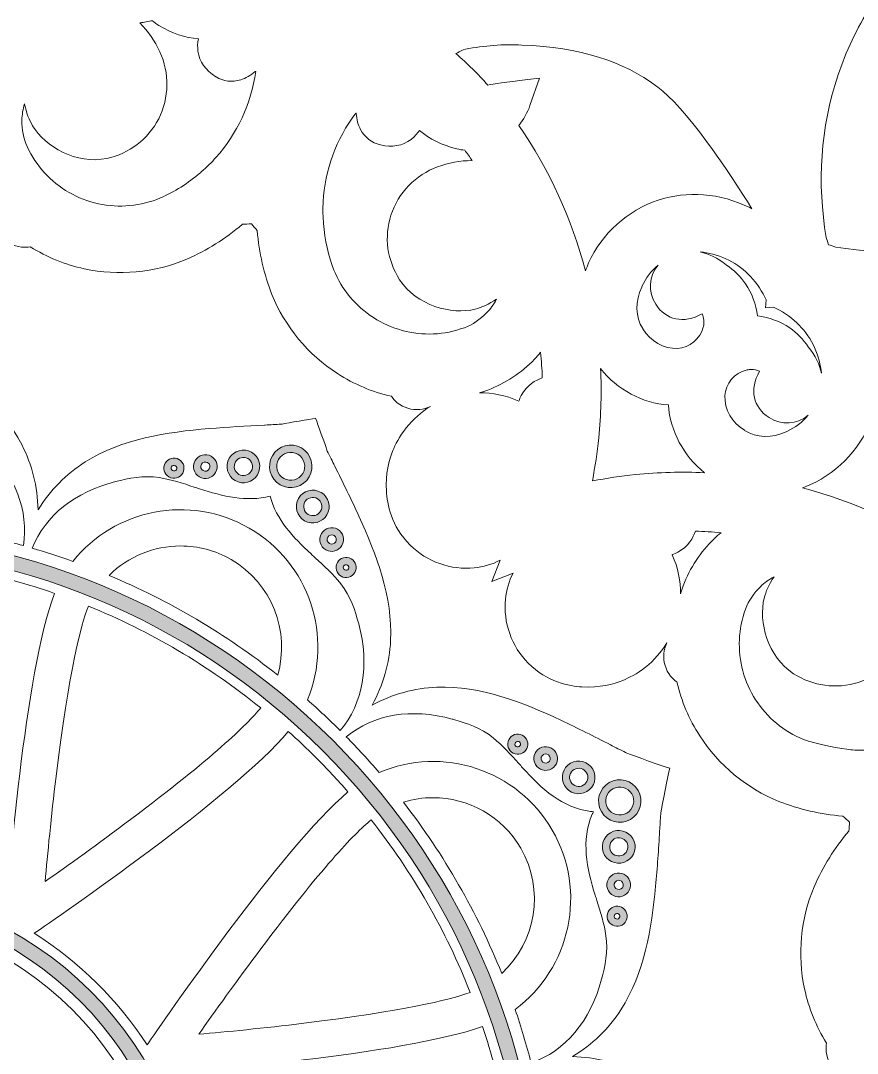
# Model space of a CAD drawing. Header units: millimetres. Extents: x -880 to 1612, y -870 to 417.
# Drawn here: x 76.4 to 191.6, y 130.6 to 272.9 of the extents above; entities that cross this region are included whole.
import ezdxf

# ---------------------------------------------------------------- set-up
doc = ezdxf.new("R2010")
doc.units = ezdxf.units.MM
doc.header["$MEASUREMENT"] = 0
doc.layers.add('engraving', color=7, linetype='Continuous')
doc.layers.add('Layer 5', color=7, linetype='Continuous')

# ---------------------------------------------------------------- blocks, each defined once
blk = doc.blocks.new('block 35')
at = {"layer": 'engraving'}
h = blk.add_hatch(color=2, dxfattribs=at)
h.dxf.hatch_style = 2
edge = h.paths.add_edge_path()
edge.add_spline(control_points=[(156.83, 157.92), (156.21, 159), (156.58, 160.38), (157.65, 161), (158.73, 161.62), (160.11, 161.25), (160.73, 160.18), (161.36, 159.1), (160.98, 157.72), (159.91, 157.1), (158.83, 156.47), (157.45, 156.84), (156.83, 157.92)], knot_values=[0, 0, 0, 0, 1, 1, 1, 2, 2, 2, 3, 3, 3, 4, 4, 4, 4], degree=3, periodic=1)
edge = h.paths.add_edge_path()
edge.add_spline(control_points=[(159.87, 159.68), (159.52, 160.27), (158.75, 160.48), (158.15, 160.13), (157.56, 159.79), (157.35, 159.02), (157.7, 158.42), (158.04, 157.82), (158.81, 157.62), (159.41, 157.96), (160.01, 158.31), (160.21, 159.08), (159.87, 159.68)], knot_values=[0, 0, 0, 0, 1, 1, 1, 2, 2, 2, 3, 3, 3, 4, 4, 4, 4], degree=3, periodic=1)
h = blk.add_hatch(color=2, dxfattribs=at)
h.dxf.hatch_style = 2
edge = h.paths.add_edge_path()
edge.add_spline(control_points=[(157.35, 152.99), (156.9, 153.77), (157.17, 154.77), (157.95, 155.22), (158.73, 155.67), (159.73, 155.41), (160.18, 154.63), (160.63, 153.85), (160.36, 152.84), (159.58, 152.39), (158.8, 151.94), (157.8, 152.21), (157.35, 152.99)], knot_values=[0, 0, 0, 0, 1, 1, 1, 2, 2, 2, 3, 3, 3, 4, 4, 4, 4], degree=3, periodic=1)
edge = h.paths.add_edge_path()
edge.add_spline(control_points=[(159.31, 154.13), (159.14, 154.43), (158.75, 154.53), (158.45, 154.36), (158.15, 154.18), (158.04, 153.79), (158.22, 153.49), (158.39, 153.19), (158.78, 153.09), (159.08, 153.26), (159.39, 153.43), (159.49, 153.82), (159.31, 154.13)], knot_values=[0, 0, 0, 0, 1, 1, 1, 2, 2, 2, 3, 3, 3, 4, 4, 4, 4], degree=3, periodic=1)
h = blk.add_hatch(color=2, dxfattribs=at)
h.dxf.hatch_style = 2
edge = h.paths.add_edge_path()
edge.add_spline(control_points=[(157.35, 148.79), (156.97, 149.45), (157.19, 150.3), (157.86, 150.69), (158.52, 151.07), (159.37, 150.84), (159.75, 150.18), (160.13, 149.52), (159.91, 148.67), (159.24, 148.28), (158.58, 147.9), (157.73, 148.13), (157.35, 148.79)], knot_values=[0, 0, 0, 0, 1, 1, 1, 2, 2, 2, 3, 3, 3, 4, 4, 4, 4], degree=3, periodic=1)
edge = h.paths.add_edge_path()
edge.add_spline(control_points=[(158.89, 149.68), (158.78, 149.86), (158.54, 149.93), (158.36, 149.82), (158.17, 149.71), (158.11, 149.48), (158.21, 149.29), (158.32, 149.11), (158.56, 149.04), (158.74, 149.15), (158.93, 149.26), (158.99, 149.49), (158.89, 149.68)], knot_values=[0, 0, 0, 0, 1, 1, 1, 2, 2, 2, 3, 3, 3, 4, 4, 4, 4], degree=3, periodic=1)
at = {"layer": 'engraving', "lineweight": 0}
for points in [[(156.83, 157.92), (156.21, 159), (156.58, 160.38), (157.65, 161), (158.73, 161.62), (160.11, 161.25), (160.73, 160.18), (161.36, 159.1), (160.98, 157.72), (159.91, 157.1), (158.83, 156.47), (157.45, 156.84), (156.83, 157.92)], [(159.87, 159.68), (159.52, 160.27), (158.75, 160.48), (158.15, 160.13), (157.56, 159.79), (157.35, 159.02), (157.7, 158.42), (158.04, 157.82), (158.81, 157.62), (159.41, 157.96), (160.01, 158.31), (160.21, 159.08), (159.87, 159.68)], [(157.35, 152.99), (156.9, 153.77), (157.17, 154.77), (157.95, 155.22), (158.73, 155.67), (159.73, 155.41), (160.18, 154.63), (160.63, 153.85), (160.36, 152.84), (159.58, 152.39), (158.8, 151.94), (157.8, 152.21), (157.35, 152.99)], [(159.31, 154.13), (159.14, 154.43), (158.75, 154.53), (158.45, 154.36), (158.15, 154.18), (158.04, 153.79), (158.22, 153.49), (158.39, 153.19), (158.78, 153.09), (159.08, 153.26), (159.39, 153.43), (159.49, 153.82), (159.31, 154.13)], [(157.35, 148.79), (156.97, 149.45), (157.19, 150.3), (157.86, 150.69), (158.52, 151.07), (159.37, 150.84), (159.75, 150.18), (160.13, 149.52), (159.91, 148.67), (159.24, 148.28), (158.58, 147.9), (157.73, 148.13), (157.35, 148.79)], [(158.89, 149.68), (158.78, 149.86), (158.54, 149.93), (158.36, 149.82), (158.17, 149.71), (158.11, 149.48), (158.21, 149.29), (158.32, 149.11), (158.56, 149.04), (158.74, 149.15), (158.93, 149.26), (158.99, 149.49), (158.89, 149.68)]]:
    blk.add_open_spline(points, degree=3, knots=[0, 0, 0, 0, 1, 1, 1, 2, 2, 2, 3, 3, 3, 4, 4, 4, 4], dxfattribs=at)
blk = doc.blocks.new('block 36')
at = {"layer": 'engraving'}
h = blk.add_hatch(color=2, dxfattribs=at)
h.dxf.hatch_style = 2
edge = h.paths.add_edge_path()
edge.add_spline(control_points=[(143.66, 172.5), (143.28, 173.16), (143.51, 174.01), (144.17, 174.4), (144.83, 174.78), (145.68, 174.55), (146.06, 173.89), (146.45, 173.23), (146.22, 172.38), (145.56, 171.99), (144.89, 171.61), (144.04, 171.84), (143.66, 172.5)], knot_values=[0, 0, 0, 0, 1, 1, 1, 2, 2, 2, 3, 3, 3, 4, 4, 4, 4], degree=3, periodic=1)
edge = h.paths.add_edge_path()
edge.add_spline(control_points=[(145.2, 173.39), (145.09, 173.57), (144.85, 173.64), (144.67, 173.53), (144.48, 173.42), (144.42, 173.19), (144.53, 173), (144.63, 172.82), (144.87, 172.75), (145.06, 172.86), (145.24, 172.97), (145.3, 173.2), (145.2, 173.39)], knot_values=[0, 0, 0, 0, 1, 1, 1, 2, 2, 2, 3, 3, 3, 4, 4, 4, 4], degree=3, periodic=1)
h = blk.add_hatch(color=2, dxfattribs=at)
h.dxf.hatch_style = 2
edge = h.paths.add_edge_path()
edge.add_spline(control_points=[(147.3, 170.4), (146.85, 171.18), (147.12, 172.18), (147.9, 172.63), (148.68, 173.08), (149.68, 172.82), (150.13, 172.04), (150.58, 171.26), (150.31, 170.26), (149.53, 169.8), (148.75, 169.35), (147.75, 169.62), (147.3, 170.4)], knot_values=[0, 0, 0, 0, 1, 1, 1, 2, 2, 2, 3, 3, 3, 4, 4, 4, 4], degree=3, periodic=1)
edge = h.paths.add_edge_path()
edge.add_spline(control_points=[(149.26, 171.54), (149.09, 171.84), (148.7, 171.94), (148.4, 171.77), (148.09, 171.59), (147.99, 171.21), (148.16, 170.9), (148.34, 170.6), (148.73, 170.5), (149.03, 170.67), (149.33, 170.85), (149.44, 171.23), (149.26, 171.54)], knot_values=[0, 0, 0, 0, 1, 1, 1, 2, 2, 2, 3, 3, 3, 4, 4, 4, 4], degree=3, periodic=1)
h = blk.add_hatch(color=2, dxfattribs=at)
h.dxf.hatch_style = 2
edge = h.paths.add_edge_path()
edge.add_spline(control_points=[(151.31, 167.49), (150.69, 168.56), (151.06, 169.94), (152.13, 170.57), (153.21, 171.19), (154.59, 170.82), (155.21, 169.74), (155.83, 168.66), (155.46, 167.28), (154.39, 166.66), (153.31, 166.04), (151.93, 166.41), (151.31, 167.49)], knot_values=[0, 0, 0, 0, 1, 1, 1, 2, 2, 2, 3, 3, 3, 4, 4, 4, 4], degree=3, periodic=1)
edge = h.paths.add_edge_path()
edge.add_spline(control_points=[(154.35, 169.24), (154, 169.84), (153.23, 170.05), (152.63, 169.7), (152.03, 169.35), (151.83, 168.58), (152.17, 167.99), (152.52, 167.39), (153.29, 167.18), (153.89, 167.53), (154.49, 167.87), (154.69, 168.64), (154.35, 169.24)], knot_values=[0, 0, 0, 0, 1, 1, 1, 2, 2, 2, 3, 3, 3, 4, 4, 4, 4], degree=3, periodic=1)
at = {"layer": 'engraving', "lineweight": 0}
for points in [[(143.66, 172.5), (143.28, 173.16), (143.51, 174.01), (144.17, 174.4), (144.83, 174.78), (145.68, 174.55), (146.06, 173.89), (146.45, 173.23), (146.22, 172.38), (145.56, 171.99), (144.89, 171.61), (144.04, 171.84), (143.66, 172.5)], [(145.2, 173.39), (145.09, 173.57), (144.85, 173.64), (144.67, 173.53), (144.48, 173.42), (144.42, 173.19), (144.53, 173), (144.63, 172.82), (144.87, 172.75), (145.06, 172.86), (145.24, 172.97), (145.3, 173.2), (145.2, 173.39)], [(147.3, 170.4), (146.85, 171.18), (147.12, 172.18), (147.9, 172.63), (148.68, 173.08), (149.68, 172.82), (150.13, 172.04), (150.58, 171.26), (150.31, 170.26), (149.53, 169.8), (148.75, 169.35), (147.75, 169.62), (147.3, 170.4)], [(149.26, 171.54), (149.09, 171.84), (148.7, 171.94), (148.4, 171.77), (148.09, 171.59), (147.99, 171.21), (148.16, 170.9), (148.34, 170.6), (148.73, 170.5), (149.03, 170.67), (149.33, 170.85), (149.44, 171.23), (149.26, 171.54)], [(151.31, 167.49), (150.69, 168.56), (151.06, 169.94), (152.13, 170.57), (153.21, 171.19), (154.59, 170.82), (155.21, 169.74), (155.83, 168.66), (155.46, 167.28), (154.39, 166.66), (153.31, 166.04), (151.93, 166.41), (151.31, 167.49)], [(154.35, 169.24), (154, 169.84), (153.23, 170.05), (152.63, 169.7), (152.03, 169.35), (151.83, 168.58), (152.17, 167.99), (152.52, 167.39), (153.29, 167.18), (153.89, 167.53), (154.49, 167.87), (154.69, 168.64), (154.35, 169.24)]]:
    blk.add_open_spline(points, degree=3, knots=[0, 0, 0, 0, 1, 1, 1, 2, 2, 2, 3, 3, 3, 4, 4, 4, 4], dxfattribs=at)
blk = doc.blocks.new('block 34')
at = {"layer": 'engraving'}
h = blk.add_hatch(color=2, dxfattribs=at)
h.dxf.hatch_style = 2
edge = h.paths.add_edge_path()
edge.add_spline(control_points=[(156.39, 163.9), (155.58, 165.3), (156.06, 167.09), (157.46, 167.9), (158.85, 168.7), (160.65, 168.22), (161.45, 166.83), (162.26, 165.43), (161.78, 163.64), (160.38, 162.83), (158.99, 162.02), (157.19, 162.5), (156.39, 163.9)], knot_values=[0, 0, 0, 0, 1, 1, 1, 2, 2, 2, 3, 3, 3, 4, 4, 4, 4], degree=3, periodic=1)
edge = h.paths.add_edge_path()
edge.add_spline(control_points=[(160.59, 166.33), (160.06, 167.24), (158.88, 167.56), (157.96, 167.03), (157.04, 166.5), (156.72, 165.32), (157.25, 164.4), (157.78, 163.48), (158.96, 163.16), (159.88, 163.7), (160.8, 164.23), (161.12, 165.41), (160.59, 166.33)], knot_values=[0, 0, 0, 0, 1, 1, 1, 2, 2, 2, 3, 3, 3, 4, 4, 4, 4], degree=3, periodic=1)
at = {"layer": 'engraving', "lineweight": 0}
for points in [[(156.39, 163.9), (155.58, 165.3), (156.06, 167.09), (157.46, 167.9), (158.85, 168.7), (160.65, 168.22), (161.45, 166.83), (162.26, 165.43), (161.78, 163.64), (160.38, 162.83), (158.99, 162.02), (157.19, 162.5), (156.39, 163.9)], [(160.59, 166.33), (160.06, 167.24), (158.88, 167.56), (157.96, 167.03), (157.04, 166.5), (156.72, 165.32), (157.25, 164.4), (157.78, 163.48), (158.96, 163.16), (159.88, 163.7), (160.8, 164.23), (161.12, 165.41), (160.59, 166.33)]]:
    blk.add_open_spline(points, degree=3, knots=[0, 0, 0, 0, 1, 1, 1, 2, 2, 2, 3, 3, 3, 4, 4, 4, 4], dxfattribs=at)
at = {"layer": 'engraving'}
for name in ['block 36', 'block 35']:
    blk.add_blockref(name, (0, 0), dxfattribs=at)
blk = doc.blocks.new('block 38')
at = {"layer": 'engraving'}
h = blk.add_hatch(color=2, dxfattribs=at)
h.dxf.hatch_style = 2
edge = h.paths.add_edge_path()
edge.add_spline(control_points=[(115.5, 203.98), (114.42, 204.6), (114.05, 205.98), (114.68, 207.06), (115.3, 208.13), (116.68, 208.5), (117.76, 207.88), (118.83, 207.26), (119.2, 205.88), (118.58, 204.8), (117.96, 203.72), (116.58, 203.35), (115.5, 203.98)], knot_values=[0, 0, 0, 0, 1, 1, 1, 2, 2, 2, 3, 3, 3, 4, 4, 4, 4], degree=3, periodic=1)
edge = h.paths.add_edge_path()
edge.add_spline(control_points=[(117.26, 207.01), (116.66, 207.36), (115.89, 207.15), (115.54, 206.56), (115.2, 205.96), (115.4, 205.19), (116, 204.84), (116.6, 204.5), (117.37, 204.7), (117.71, 205.3), (118.06, 205.9), (117.85, 206.67), (117.26, 207.01)], knot_values=[0, 0, 0, 0, 1, 1, 1, 2, 2, 2, 3, 3, 3, 4, 4, 4, 4], degree=3, periodic=1)
h = blk.add_hatch(color=2, dxfattribs=at)
h.dxf.hatch_style = 2
edge = h.paths.add_edge_path()
edge.add_spline(control_points=[(118.42, 199.97), (117.64, 200.42), (117.37, 201.42), (117.82, 202.2), (118.27, 202.98), (119.27, 203.25), (120.05, 202.8), (120.83, 202.35), (121.1, 201.35), (120.65, 200.57), (120.2, 199.79), (119.2, 199.52), (118.42, 199.97)], knot_values=[0, 0, 0, 0, 1, 1, 1, 2, 2, 2, 3, 3, 3, 4, 4, 4, 4], degree=3, periodic=1)
edge = h.paths.add_edge_path()
edge.add_spline(control_points=[(119.55, 201.93), (119.25, 202.11), (118.86, 202), (118.69, 201.7), (118.51, 201.4), (118.62, 201.01), (118.92, 200.83), (119.22, 200.66), (119.61, 200.76), (119.78, 201.07), (119.96, 201.37), (119.85, 201.76), (119.55, 201.93)], knot_values=[0, 0, 0, 0, 1, 1, 1, 2, 2, 2, 3, 3, 3, 4, 4, 4, 4], degree=3, periodic=1)
h = blk.add_hatch(color=2, dxfattribs=at)
h.dxf.hatch_style = 2
edge = h.paths.add_edge_path()
edge.add_spline(control_points=[(120.52, 196.33), (119.85, 196.71), (119.63, 197.56), (120.01, 198.22), (120.39, 198.89), (121.24, 199.11), (121.9, 198.73), (122.57, 198.35), (122.79, 197.5), (122.41, 196.84), (122.03, 196.17), (121.18, 195.95), (120.52, 196.33)], knot_values=[0, 0, 0, 0, 1, 1, 1, 2, 2, 2, 3, 3, 3, 4, 4, 4, 4], degree=3, periodic=1)
edge = h.paths.add_edge_path()
edge.add_spline(control_points=[(121.4, 197.87), (121.22, 197.97), (120.98, 197.91), (120.87, 197.72), (120.77, 197.54), (120.83, 197.3), (121.02, 197.19), (121.2, 197.09), (121.44, 197.15), (121.55, 197.34), (121.65, 197.52), (121.59, 197.76), (121.4, 197.87)], knot_values=[0, 0, 0, 0, 1, 1, 1, 2, 2, 2, 3, 3, 3, 4, 4, 4, 4], degree=3, periodic=1)
at = {"layer": 'engraving', "lineweight": 0}
for points in [[(115.5, 203.98), (114.42, 204.6), (114.05, 205.98), (114.68, 207.06), (115.3, 208.13), (116.68, 208.5), (117.76, 207.88), (118.83, 207.26), (119.2, 205.88), (118.58, 204.8), (117.96, 203.72), (116.58, 203.35), (115.5, 203.98)], [(117.26, 207.01), (116.66, 207.36), (115.89, 207.15), (115.54, 206.56), (115.2, 205.96), (115.4, 205.19), (116, 204.84), (116.6, 204.5), (117.37, 204.7), (117.71, 205.3), (118.06, 205.9), (117.85, 206.67), (117.26, 207.01)], [(118.42, 199.97), (117.64, 200.42), (117.37, 201.42), (117.82, 202.2), (118.27, 202.98), (119.27, 203.25), (120.05, 202.8), (120.83, 202.35), (121.1, 201.35), (120.65, 200.57), (120.2, 199.79), (119.2, 199.52), (118.42, 199.97)], [(119.55, 201.93), (119.25, 202.11), (118.86, 202), (118.69, 201.7), (118.51, 201.4), (118.62, 201.01), (118.92, 200.83), (119.22, 200.66), (119.61, 200.76), (119.78, 201.07), (119.96, 201.37), (119.85, 201.76), (119.55, 201.93)], [(120.52, 196.33), (119.85, 196.71), (119.63, 197.56), (120.01, 198.22), (120.39, 198.89), (121.24, 199.11), (121.9, 198.73), (122.57, 198.35), (122.79, 197.5), (122.41, 196.84), (122.03, 196.17), (121.18, 195.95), (120.52, 196.33)], [(121.4, 197.87), (121.22, 197.97), (120.98, 197.91), (120.87, 197.72), (120.77, 197.54), (120.83, 197.3), (121.02, 197.19), (121.2, 197.09), (121.44, 197.15), (121.55, 197.34), (121.65, 197.52), (121.59, 197.76), (121.4, 197.87)]]:
    blk.add_open_spline(points, degree=3, knots=[0, 0, 0, 0, 1, 1, 1, 2, 2, 2, 3, 3, 3, 4, 4, 4, 4], dxfattribs=at)
blk = doc.blocks.new('block 39')
at = {"layer": 'engraving'}
h = blk.add_hatch(color=2, dxfattribs=at)
h.dxf.hatch_style = 2
edge = h.paths.add_edge_path()
edge.add_spline(control_points=[(105.94, 209.5), (104.86, 210.12), (104.49, 211.5), (105.11, 212.58), (105.73, 213.65), (107.11, 214.02), (108.19, 213.4), (109.27, 212.78), (109.64, 211.4), (109.02, 210.32), (108.39, 209.25), (107.01, 208.88), (105.94, 209.5)], knot_values=[0, 0, 0, 0, 1, 1, 1, 2, 2, 2, 3, 3, 3, 4, 4, 4, 4], degree=3, periodic=1)
edge = h.paths.add_edge_path()
edge.add_spline(control_points=[(107.69, 212.54), (107.09, 212.88), (106.32, 212.68), (105.98, 212.08), (105.63, 211.48), (105.84, 210.71), (106.44, 210.36), (107.04, 210.02), (107.8, 210.22), (108.15, 210.82), (108.5, 211.42), (108.29, 212.19), (107.69, 212.54)], knot_values=[0, 0, 0, 0, 1, 1, 1, 2, 2, 2, 3, 3, 3, 4, 4, 4, 4], degree=3, periodic=1)
h = blk.add_hatch(color=2, dxfattribs=at)
h.dxf.hatch_style = 2
edge = h.paths.add_edge_path()
edge.add_spline(control_points=[(96.81, 210.02), (96.14, 210.4), (95.92, 211.25), (96.3, 211.91), (96.68, 212.58), (97.53, 212.8), (98.19, 212.42), (98.86, 212.04), (99.08, 211.19), (98.7, 210.53), (98.32, 209.86), (97.47, 209.64), (96.81, 210.02)], knot_values=[0, 0, 0, 0, 1, 1, 1, 2, 2, 2, 3, 3, 3, 4, 4, 4, 4], degree=3, periodic=1)
edge = h.paths.add_edge_path()
edge.add_spline(control_points=[(97.69, 211.56), (97.51, 211.66), (97.27, 211.6), (97.16, 211.41), (97.06, 211.23), (97.12, 210.99), (97.31, 210.88), (97.49, 210.78), (97.73, 210.84), (97.84, 211.03), (97.94, 211.21), (97.88, 211.45), (97.69, 211.56)], knot_values=[0, 0, 0, 0, 1, 1, 1, 2, 2, 2, 3, 3, 3, 4, 4, 4, 4], degree=3, periodic=1)
h = blk.add_hatch(color=2, dxfattribs=at)
h.dxf.hatch_style = 2
edge = h.paths.add_edge_path()
edge.add_spline(control_points=[(101.01, 210.02), (100.23, 210.47), (99.96, 211.47), (100.41, 212.25), (100.86, 213.03), (101.86, 213.3), (102.64, 212.85), (103.42, 212.4), (103.69, 211.4), (103.24, 210.62), (102.79, 209.84), (101.79, 209.57), (101.01, 210.02)], knot_values=[0, 0, 0, 0, 1, 1, 1, 2, 2, 2, 3, 3, 3, 4, 4, 4, 4], degree=3, periodic=1)
edge = h.paths.add_edge_path()
edge.add_spline(control_points=[(102.14, 211.98), (101.84, 212.16), (101.45, 212.05), (101.28, 211.75), (101.1, 211.45), (101.2, 211.06), (101.51, 210.89), (101.81, 210.71), (102.2, 210.82), (102.37, 211.12), (102.55, 211.42), (102.44, 211.81), (102.14, 211.98)], knot_values=[0, 0, 0, 0, 1, 1, 1, 2, 2, 2, 3, 3, 3, 4, 4, 4, 4], degree=3, periodic=1)
at = {"layer": 'engraving', "lineweight": 0}
for points in [[(105.94, 209.5), (104.86, 210.12), (104.49, 211.5), (105.11, 212.58), (105.73, 213.65), (107.11, 214.02), (108.19, 213.4), (109.27, 212.78), (109.64, 211.4), (109.02, 210.32), (108.39, 209.25), (107.01, 208.88), (105.94, 209.5)], [(96.81, 210.02), (96.14, 210.4), (95.92, 211.25), (96.3, 211.91), (96.68, 212.58), (97.53, 212.8), (98.19, 212.42), (98.86, 212.04), (99.08, 211.19), (98.7, 210.53), (98.32, 209.86), (97.47, 209.64), (96.81, 210.02)], [(101.01, 210.02), (100.23, 210.47), (99.96, 211.47), (100.41, 212.25), (100.86, 213.03), (101.86, 213.3), (102.64, 212.85), (103.42, 212.4), (103.69, 211.4), (103.24, 210.62), (102.79, 209.84), (101.79, 209.57), (101.01, 210.02)], [(102.14, 211.98), (101.84, 212.16), (101.45, 212.05), (101.28, 211.75), (101.1, 211.45), (101.2, 211.06), (101.51, 210.89), (101.81, 210.71), (102.2, 210.82), (102.37, 211.12), (102.55, 211.42), (102.44, 211.81), (102.14, 211.98)], [(107.69, 212.54), (107.09, 212.88), (106.32, 212.68), (105.98, 212.08), (105.63, 211.48), (105.84, 210.71), (106.44, 210.36), (107.04, 210.02), (107.8, 210.22), (108.15, 210.82), (108.5, 211.42), (108.29, 212.19), (107.69, 212.54)], [(97.69, 211.56), (97.51, 211.66), (97.27, 211.6), (97.16, 211.41), (97.06, 211.23), (97.12, 210.99), (97.31, 210.88), (97.49, 210.78), (97.73, 210.84), (97.84, 211.03), (97.94, 211.21), (97.88, 211.45), (97.69, 211.56)]]:
    blk.add_open_spline(points, degree=3, knots=[0, 0, 0, 0, 1, 1, 1, 2, 2, 2, 3, 3, 3, 4, 4, 4, 4], dxfattribs=at)
blk = doc.blocks.new('block 37')
at = {"layer": 'engraving'}
h = blk.add_hatch(color=2, dxfattribs=at)
h.dxf.hatch_style = 2
edge = h.paths.add_edge_path()
edge.add_spline(control_points=[(112.13, 208.93), (110.73, 209.74), (110.25, 211.53), (111.06, 212.93), (111.87, 214.33), (113.66, 214.81), (115.05, 214), (116.45, 213.19), (116.93, 211.4), (116.13, 210), (115.32, 208.61), (113.53, 208.13), (112.13, 208.93)], knot_values=[0, 0, 0, 0, 1, 1, 1, 2, 2, 2, 3, 3, 3, 4, 4, 4, 4], degree=3, periodic=1)
edge = h.paths.add_edge_path()
edge.add_spline(control_points=[(114.55, 213.13), (113.64, 213.66), (112.46, 213.35), (111.92, 212.43), (111.39, 211.51), (111.71, 210.33), (112.63, 209.8), (113.55, 209.27), (114.73, 209.58), (115.26, 210.5), (115.79, 211.42), (115.47, 212.6), (114.55, 213.13)], knot_values=[0, 0, 0, 0, 1, 1, 1, 2, 2, 2, 3, 3, 3, 4, 4, 4, 4], degree=3, periodic=1)
at = {"layer": 'engraving', "lineweight": 0}
for points in [[(112.13, 208.93), (110.73, 209.74), (110.25, 211.53), (111.06, 212.93), (111.87, 214.33), (113.66, 214.81), (115.05, 214), (116.45, 213.19), (116.93, 211.4), (116.13, 210), (115.32, 208.61), (113.53, 208.13), (112.13, 208.93)], [(114.55, 213.13), (113.64, 213.66), (112.46, 213.35), (111.92, 212.43), (111.39, 211.51), (111.71, 210.33), (112.63, 209.8), (113.55, 209.27), (114.73, 209.58), (115.26, 210.5), (115.79, 211.42), (115.47, 212.6), (114.55, 213.13)]]:
    blk.add_open_spline(points, degree=3, knots=[0, 0, 0, 0, 1, 1, 1, 2, 2, 2, 3, 3, 3, 4, 4, 4, 4], dxfattribs=at)
at = {"layer": 'engraving'}
for name in ['block 39', 'block 38']:
    blk.add_blockref(name, (0, 0), dxfattribs=at)
blk = doc.blocks.new('block 3')
at = {"layer": 'engraving'}
for name in ['block 37', 'block 34']:
    blk.add_blockref(name, (0, 0), dxfattribs=at)
blk = doc.blocks.new('block 2')
at = {"layer": 'engraving'}
h = blk.add_hatch(color=2, dxfattribs=at)
h.dxf.hatch_style = 2
edge = h.paths.add_edge_path()
edge.add_spline(control_points=[(49.77, 5.53), (23.46, 5.53), (-1.28, 15.78), (-19.88, 34.38), (-38.48, 52.99), (-48.73, 77.72), (-48.73, 104.03), (-48.73, 130.34), (-38.48, 155.08), (-19.88, 173.68), (-1.28, 192.29), (23.46, 202.53), (49.77, 202.53), (76.08, 202.53), (100.82, 192.29), (119.42, 173.68), (138.02, 155.08), (148.27, 130.34), (148.27, 104.03), (148.27, 77.72), (138.02, 52.99), (119.42, 34.38), (100.82, 15.78), (76.08, 5.53), (49.77, 5.53)], knot_values=[0, 0, 0, 0, 1, 1, 1, 2, 2, 2, 3, 3, 3, 4, 4, 4, 5, 5, 5, 6, 6, 6, 7, 7, 7, 8, 8, 8, 8], degree=3, periodic=1)
edge = h.paths.add_edge_path()
edge.add_spline(control_points=[(49.77, 200.53), (23.99, 200.53), (-0.24, 190.5), (-18.47, 172.27), (-36.69, 154.04), (-46.73, 129.81), (-46.73, 104.03), (-46.73, 78.26), (-36.69, 54.02), (-18.47, 35.8), (-0.24, 17.57), (23.99, 7.53), (49.77, 7.53), (75.55, 7.53), (99.78, 17.57), (118.01, 35.8), (136.23, 54.02), (146.27, 78.26), (146.27, 104.03), (146.27, 129.81), (136.23, 154.04), (118.01, 172.27), (99.78, 190.5), (75.55, 200.53), (49.77, 200.53)], knot_values=[0, 0, 0, 0, 1, 1, 1, 2, 2, 2, 3, 3, 3, 4, 4, 4, 5, 5, 5, 6, 6, 6, 7, 7, 7, 8, 8, 8, 8], degree=3, periodic=1)
h = blk.add_hatch(color=2, dxfattribs=at)
h.dxf.hatch_style = 2
edge = h.paths.add_edge_path()
edge.add_spline(control_points=[(51.34, 55.58), (24.32, 55.58), (2.34, 77.56), (2.34, 104.58), (2.34, 131.59), (24.32, 153.58), (51.34, 153.58), (78.36, 153.58), (100.34, 131.59), (100.34, 104.58), (100.34, 77.56), (78.36, 55.58), (51.34, 55.58)], knot_values=[0, 0, 0, 0, 1, 1, 1, 2, 2, 2, 3, 3, 3, 4, 4, 4, 4], degree=3, periodic=1)
edge = h.paths.add_edge_path()
edge.add_spline(control_points=[(51.34, 151.58), (25.42, 151.58), (4.34, 130.49), (4.34, 104.58), (4.34, 78.66), (25.42, 57.58), (51.34, 57.58), (77.26, 57.58), (98.34, 78.66), (98.34, 104.58), (98.34, 130.49), (77.26, 151.58), (51.34, 151.58)], knot_values=[0, 0, 0, 0, 1, 1, 1, 2, 2, 2, 3, 3, 3, 4, 4, 4, 4], degree=3, periodic=1)
at = {"layer": 'engraving', "lineweight": 0}
for points, knots in [([(49.77, 5.53), (23.46, 5.53), (-1.28, 15.78), (-19.88, 34.38), (-38.48, 52.99), (-48.73, 77.72), (-48.73, 104.03), (-48.73, 130.34), (-38.48, 155.08), (-19.88, 173.68), (-1.28, 192.29), (23.46, 202.53), (49.77, 202.53), (76.08, 202.53), (100.82, 192.29), (119.42, 173.68), (138.02, 155.08), (148.27, 130.34), (148.27, 104.03), (148.27, 77.72), (138.02, 52.99), (119.42, 34.38), (100.82, 15.78), (76.08, 5.53), (49.77, 5.53)], [0, 0, 0, 0, 1, 1, 1, 2, 2, 2, 3, 3, 3, 4, 4, 4, 5, 5, 5, 6, 6, 6, 7, 7, 7, 8, 8, 8, 8]), ([(49.77, 200.53), (23.99, 200.53), (-0.24, 190.5), (-18.47, 172.27), (-36.69, 154.04), (-46.73, 129.81), (-46.73, 104.03), (-46.73, 78.26), (-36.69, 54.02), (-18.47, 35.8), (-0.24, 17.57), (23.99, 7.53), (49.77, 7.53), (75.55, 7.53), (99.78, 17.57), (118.01, 35.8), (136.23, 54.02), (146.27, 78.26), (146.27, 104.03), (146.27, 129.81), (136.23, 154.04), (118.01, 172.27), (99.78, 190.5), (75.55, 200.53), (49.77, 200.53)], [0, 0, 0, 0, 1, 1, 1, 2, 2, 2, 3, 3, 3, 4, 4, 4, 5, 5, 5, 6, 6, 6, 7, 7, 7, 8, 8, 8, 8]), ([(51.34, 55.58), (24.32, 55.58), (2.34, 77.56), (2.34, 104.58), (2.34, 131.59), (24.32, 153.58), (51.34, 153.58), (78.36, 153.58), (100.34, 131.59), (100.34, 104.58), (100.34, 77.56), (78.36, 55.58), (51.34, 55.58)], [0, 0, 0, 0, 1, 1, 1, 2, 2, 2, 3, 3, 3, 4, 4, 4, 4]), ([(51.34, 151.58), (25.42, 151.58), (4.34, 130.49), (4.34, 104.58), (4.34, 78.66), (25.42, 57.58), (51.34, 57.58), (77.26, 57.58), (98.34, 78.66), (98.34, 104.58), (98.34, 130.49), (77.26, 151.58), (51.34, 151.58)], [0, 0, 0, 0, 1, 1, 1, 2, 2, 2, 3, 3, 3, 4, 4, 4, 4])]:
    blk.add_open_spline(points, degree=3, knots=knots, dxfattribs=at)
at = {"layer": 'engraving'}
blk.add_blockref('block 3', (0, 0), dxfattribs=at)

msp = doc.modelspace()

# ---------------------------------------------------------------- linework, layer by layer
at = {"layer": 'Layer 5', "lineweight": 0}
for points, knots in [([(188.95, 265.25), (188.95, 265.25), (188.97, 265.29), (188.97, 265.29), (190.07, 268.64), (191.59, 271.84), (193.49, 274.81), (194.57, 275.75), (195.81, 276.47), (197.06, 276.91), (198.9, 277.56), (200.95, 277.69), (202.83, 277.28), (204.12, 276.98), (205.33, 276.22), (206.21, 275.19), (204.91, 275.82), (203.25, 276.07), (201.3, 275.64), (201.3, 275.64), (201.16, 275.61), (201.16, 275.61), (199.44, 275.14), (198.25, 274.54), (196.83, 272.72), (195.38, 270.82), (195.06, 268.22), (195.95, 265.56), (195.95, 265.56), (195.96, 265.52), (195.96, 265.52), (196.73, 263.34), (198.39, 261.53), (200.51, 260.56), (202.01, 259.89), (203.72, 259.64), (205.51, 259.82), (205.33, 258.03), (205.58, 256.32), (206.26, 254.79), (207.22, 252.69), (209.02, 251.05), (211.21, 250.27), (211.21, 250.27), (211.26, 250.25), (211.26, 250.25), (213.91, 249.37), (216.52, 249.69), (218.41, 251.15), (220.23, 252.56), (220.83, 253.75), (221.3, 255.49), (221.3, 255.49), (221.34, 255.64), (221.34, 255.64), (221.76, 257.57), (221.51, 259.23), (220.88, 260.52), (221.91, 259.65), (222.66, 258.43), (222.97, 257.16), (223.38, 255.26), (223.24, 253.21), (222.59, 251.35), (222.16, 250.11), (221.44, 248.89), (220.5, 247.8), (217.53, 245.9), (214.32, 244.37), (210.97, 243.27), (203.85, 240.92), (196.14, 240.37), (188.67, 241.68), (188.34, 241.79), (188.01, 241.89), (187.68, 241.99), (187.58, 242.32), (187.48, 242.65), (187.37, 242.98), (186.06, 250.45), (186.61, 258.16), (188.95, 265.25)], [0, 0, 0, 0, 1, 1, 1, 2, 2, 2, 3, 3, 3, 4, 4, 4, 5, 5, 5, 6, 6, 6, 7, 7, 7, 8, 8, 8, 9, 9, 9, 10, 10, 10, 11, 11, 11, 12, 12, 12, 13, 13, 13, 14, 14, 14, 15, 15, 15, 16, 16, 16, 17, 17, 17, 18, 18, 18, 19, 19, 19, 20, 20, 20, 21, 21, 21, 22, 22, 22, 23, 23, 23, 24, 24, 24, 25, 25, 25, 26, 26, 26, 27, 27, 27, 27]), ([(95.56, 268.57), (94.89, 270.05), (93.95, 271.4), (92.8, 272.55), (93.38, 272.66), (93.96, 272.76), (94.55, 272.86), (94.82, 272.61), (95.11, 272.39), (95.42, 272.2), (97.22, 271.13), (99.04, 270.51), (100.86, 270.36), (100.75, 269.79), (100.73, 269.22), (100.81, 268.67), (101.02, 267.21), (101.84, 266.02), (103.27, 265.14), (103.27, 265.14), (103.31, 265.11), (103.31, 265.11), (104.32, 264.5), (105.52, 264.36), (106.69, 264.71), (107.38, 264.91), (108.06, 265.31), (108.69, 265.86), (108.71, 265.85), (108.73, 265.84), (108.76, 265.84), (108.14, 261.44), (106.21, 257.27), (103.27, 254), (102.72, 253.38), (102.07, 252.75), (101.24, 252.02), (101.24, 252.02), (101.18, 251.97), (101.18, 251.97), (99.43, 250.46), (97.56, 249.27), (95.63, 248.44), (92.96, 247.31), (89.93, 247.03), (87.09, 247.65), (84.25, 248.26), (81.61, 249.77), (79.66, 251.92), (78.69, 252.98), (77.89, 254.18), (77.28, 255.51), (76.78, 256.6), (76.52, 257.89), (76.55, 259.13), (76.56, 259.9), (76.69, 260.68), (76.92, 261.43), (77.14, 260.21), (77.58, 259.12), (78.02, 258.39), (79.76, 255.49), (84.07, 253.02), (88.25, 253.89), (91.34, 254.54), (93.94, 256.53), (95.4, 259.36), (96.85, 262.23), (96.91, 265.67), (95.56, 268.57)], [0, 0, 0, 0, 1, 1, 1, 2, 2, 2, 3, 3, 3, 4, 4, 4, 5, 5, 5, 6, 6, 6, 7, 7, 7, 8, 8, 8, 9, 9, 9, 10, 10, 10, 11, 11, 11, 12, 12, 12, 13, 13, 13, 14, 14, 14, 15, 15, 15, 16, 16, 16, 17, 17, 17, 18, 18, 18, 19, 19, 19, 20, 20, 20, 21, 21, 21, 22, 22, 22, 23, 23, 23, 23]), ([(164.02, 263.79), (164.02, 263.79), (164.15, 263.69), (164.15, 263.69), (167.73, 261.24), (173.93, 252.11), (177.13, 246.96), (177.03, 247.01), (176.93, 247.06), (176.83, 247.11), (172.76, 249.12), (168.15, 249.48), (164.2, 248.12), (160, 246.74), (156.43, 243.52), (154.63, 239.49), (154.47, 239.13), (154.33, 238.78), (154.2, 238.42), (152.32, 245.57), (149.23, 252.28), (144.99, 258.44), (145.67, 259.26), (146.21, 260.2), (146.55, 261.19), (146.55, 261.19), (147.84, 264.94), (147.84, 264.94), (147.84, 264.94), (146.26, 264.75), (146.26, 264.75), (143.12, 264.38), (141.55, 264.15), (140.73, 263.99), (139.39, 265.5), (137.92, 266.96), (136.34, 268.32), (136.38, 268.35), (136.42, 268.37), (136.46, 268.4), (136.46, 268.4), (136.55, 268.45), (136.55, 268.45), (136.85, 268.63), (137.22, 268.8), (137.65, 268.94), (140.25, 269.44), (142.88, 269.63), (145.44, 269.51), (153.48, 269.15), (159.37, 267.33), (164.02, 263.79)], [0, 0, 0, 0, 1, 1, 1, 2, 2, 2, 3, 3, 3, 4, 4, 4, 5, 5, 5, 6, 6, 6, 7, 7, 7, 8, 8, 8, 9, 9, 9, 10, 10, 10, 11, 11, 11, 12, 12, 12, 13, 13, 13, 14, 14, 14, 15, 15, 15, 16, 16, 16, 17, 17, 17, 17]), ([(122.54, 260.12), (122.56, 260.11), (122.58, 260.1), (122.6, 260.09), (122.66, 259.26), (122.86, 258.5), (123.21, 257.86), (123.79, 256.79), (124.75, 256.04), (125.94, 255.75), (127.56, 255.37), (128.98, 255.62), (130.16, 256.51), (130.61, 256.84), (131, 257.26), (131.33, 257.74), (132.72, 256.56), (134.44, 255.71), (136.47, 255.2), (136.82, 255.11), (137.18, 255.06), (137.56, 255.04), (137.9, 254.57), (138.24, 254.08), (138.57, 253.59), (138.57, 253.59), (138.57, 253.59), (138.57, 253.59), (136.94, 253.59), (135.33, 253.3), (133.81, 252.73), (130.8, 251.63), (128.4, 249.15), (127.39, 246.07), (126.43, 243.06), (126.87, 239.82), (128.59, 237.18), (130.93, 233.6), (135.73, 232.31), (139.01, 233.13), (139.84, 233.34), (140.92, 233.8), (141.94, 234.5), (141.57, 233.8), (141.1, 233.15), (140.56, 232.6), (139.71, 231.71), (138.63, 230.99), (137.52, 230.57), (136.13, 230.06), (134.7, 229.77), (133.26, 229.71), (130.37, 229.58), (127.43, 230.37), (124.99, 231.96), (122.55, 233.52), (120.61, 235.85), (119.53, 238.51), (118.75, 240.48), (118.27, 242.64), (118.1, 244.94), (118.1, 244.94), (118.08, 245.19), (118.08, 245.19), (118.01, 246.23), (118, 247.09), (118.05, 247.9), (118.28, 252.27), (119.87, 256.58), (122.54, 260.12)], [0, 0, 0, 0, 1, 1, 1, 2, 2, 2, 3, 3, 3, 4, 4, 4, 5, 5, 5, 6, 6, 6, 7, 7, 7, 8, 8, 8, 9, 9, 9, 10, 10, 10, 11, 11, 11, 12, 12, 12, 13, 13, 13, 14, 14, 14, 15, 15, 15, 16, 16, 16, 17, 17, 17, 18, 18, 18, 19, 19, 19, 20, 20, 20, 21, 21, 21, 22, 22, 22, 23, 23, 23, 23]), ([(68.92, 231.97), (70.74, 233.56), (71.74, 235.36), (72.27, 236.59), (72.59, 237.36), (73.01, 238.59), (73.18, 240.12), (73.35, 241.61), (73.25, 243.1), (72.91, 244.53), (73.07, 244.06), (73.32, 243.62), (73.63, 243.23), (74.34, 242.36), (75.38, 241.79), (76.49, 241.68), (76.89, 241.64), (77.3, 241.65), (77.7, 241.72), (80, 240.28), (82.51, 239.26), (85.15, 238.69), (89.84, 237.67), (94.85, 238.14), (99.27, 240.02), (101.99, 241.2), (104.57, 242.81), (106.92, 244.81), (107.33, 244.82), (107.74, 244.85), (108.16, 244.89), (108.42, 244.57), (108.69, 244.25), (108.97, 243.95), (109.22, 240.88), (109.9, 237.92), (111, 235.13), (112.79, 230.71), (116, 226.84), (120.03, 224.25), (122.3, 222.77), (124.8, 221.72), (127.45, 221.12), (127.68, 220.78), (127.96, 220.49), (128.27, 220.23), (129.14, 219.53), (130.27, 219.19), (131.39, 219.3), (131.89, 219.35), (132.38, 219.5), (132.82, 219.72), (131.56, 218.94), (130.44, 217.95), (129.5, 216.77), (128.55, 215.57), (127.97, 214.4), (127.66, 213.63), (127.16, 212.4), (126.6, 210.43), (126.76, 208.04), (126.86, 206.37), (127.41, 203.18), (130.04, 200.62), (132.32, 198.33), (135.7, 197.14), (138.85, 197.49), (140.1, 197.59), (141.33, 197.96), (142.46, 198.55), (142.46, 198.55), (141.3, 195.61), (141.3, 195.61), (141.3, 195.61), (144.23, 196.77), (144.23, 196.77), (143.65, 195.65), (143.28, 194.42), (143.18, 193.17), (142.83, 190.01), (144.02, 186.63), (146.3, 184.36), (148.87, 181.73), (152.04, 181.17), (153.7, 181.08), (156.12, 180.92), (158.1, 181.48), (159.34, 181.98), (160.1, 182.29), (161.27, 182.87), (162.48, 183.82), (163.65, 184.76), (164.63, 185.88), (165.41, 187.14), (165.19, 186.69), (165.04, 186.2), (164.99, 185.7), (164.88, 184.58), (165.22, 183.44), (165.93, 182.58), (166.18, 182.26), (166.48, 181.99), (166.8, 181.76), (167.41, 179.11), (168.46, 176.62), (169.93, 174.35), (172.53, 170.31), (176.4, 167.1), (180.85, 165.31), (183.61, 164.21), (186.57, 163.53), (189.64, 163.28), (189.94, 163), (190.26, 162.73), (190.58, 162.47), (190.54, 162.05), (190.51, 161.64), (190.49, 161.23), (188.5, 158.88), (186.89, 156.3), (185.7, 153.55), (183.83, 149.16), (183.36, 144.16), (184.38, 139.47), (184.94, 136.83), (185.96, 134.32), (187.41, 132.01), (187.34, 131.61), (187.32, 131.21), (187.37, 130.81), (187.48, 129.69), (188.05, 128.65), (188.92, 127.94), (189.3, 127.63), (189.75, 127.39), (190.21, 127.22), (188.77, 127.57), (187.29, 127.66), (185.79, 127.49), (184.27, 127.31), (183.04, 126.89), (182.27, 126.57), (181.05, 126.05), (179.25, 125.05), (177.68, 123.25), (176.57, 122), (174.7, 119.35), (174.75, 115.69), (174.75, 115.07), (174.8, 114.46), (174.91, 113.86), (174.57, 114.36), (174.24, 114.85), (173.89, 115.34), (170.54, 120.16), (166.71, 125), (161.37, 127.83), (158.61, 129.29), (155.6, 130.07), (152.41, 130.16), (155.14, 131.81), (157.38, 133.97), (159.07, 136.6), (162.33, 141.68), (163.3, 147.78), (163.85, 153.62), (164.1, 156.16), (164.26, 158.74), (164.41, 161.24), (164.46, 162), (164.51, 162.78), (164.56, 163.56), (164.56, 163.56), (165.29, 167.85), (165.68, 169.4), (165.68, 169.4), (165.8, 169.88), (165.8, 169.88), (165.8, 169.88), (165.32, 170.02), (165.32, 170.02), (163.79, 170.48), (159.72, 172.04), (159.72, 172.04), (159.02, 172.39), (158.32, 172.75), (157.63, 173.1), (155.41, 174.23), (153.12, 175.4), (150.82, 176.48), (145.51, 178.98), (139.76, 181.25), (133.73, 181.03), (130.61, 180.92), (127.61, 180.09), (124.8, 178.58), (126.34, 181.37), (127.2, 184.36), (127.35, 187.48), (127.63, 193.51), (125.42, 199.28), (122.98, 204.62), (121.92, 206.93), (120.77, 209.24), (119.66, 211.49), (119.32, 212.17), (118.97, 212.87), (118.62, 213.58), (118.62, 213.58), (117.56, 216.62), (117.16, 217.69), (117.16, 217.69), (117.02, 218.09), (117.02, 218.09), (117.02, 218.09), (116.59, 218.02), (116.59, 218.02), (115.47, 217.84), (112.28, 217.27), (112.28, 217.27), (111.53, 217.23), (110.78, 217.19), (110.05, 217.15), (110.05, 217.15), (109.96, 217.15), (109.96, 217.15), (107.47, 217.02), (104.89, 216.89), (102.35, 216.67), (96.51, 216.18), (90.39, 215.28), (85.28, 212.07), (82.63, 210.41), (80.45, 208.19), (78.77, 205.48), (78.71, 208.67), (77.96, 211.68), (76.53, 214.46), (73.76, 219.83), (68.96, 223.72), (64.18, 227.12), (63.25, 227.77), (62.32, 228.42), (61.38, 229.06), (65.07, 229.04), (67.69, 230.87), (68.92, 231.97)], [0, 0, 0, 0, 1, 1, 1, 2, 2, 2, 3, 3, 3, 4, 4, 4, 5, 5, 5, 6, 6, 6, 7, 7, 7, 8, 8, 8, 9, 9, 9, 10, 10, 10, 11, 11, 11, 12, 12, 12, 13, 13, 13, 14, 14, 14, 15, 15, 15, 16, 16, 16, 17, 17, 17, 18, 18, 18, 19, 19, 19, 20, 20, 20, 21, 21, 21, 22, 22, 22, 23, 23, 23, 24, 24, 24, 25, 25, 25, 26, 26, 26, 27, 27, 27, 28, 28, 28, 29, 29, 29, 30, 30, 30, 31, 31, 31, 32, 32, 32, 33, 33, 33, 34, 34, 34, 35, 35, 35, 36, 36, 36, 37, 37, 37, 38, 38, 38, 39, 39, 39, 40, 40, 40, 41, 41, 41, 42, 42, 42, 43, 43, 43, 44, 44, 44, 45, 45, 45, 46, 46, 46, 47, 47, 47, 48, 48, 48, 49, 49, 49, 50, 50, 50, 51, 51, 51, 52, 52, 52, 53, 53, 53, 54, 54, 54, 55, 55, 55, 56, 56, 56, 57, 57, 57, 58, 58, 58, 59, 59, 59, 60, 60, 60, 61, 61, 61, 62, 62, 62, 63, 63, 63, 64, 64, 64, 65, 65, 65, 66, 66, 66, 67, 67, 67, 68, 68, 68, 69, 69, 69, 70, 70, 70, 71, 71, 71, 72, 72, 72, 73, 73, 73, 74, 74, 74, 75, 75, 75, 76, 76, 76, 77, 77, 77, 78, 78, 78, 79, 79, 79, 80, 80, 80, 81, 81, 81, 82, 82, 82, 82]), ([(179.09, 234.42), (179.09, 234.42), (179.01, 233.32), (179.01, 233.32), (179.01, 233.32), (180.11, 233.4), (180.11, 233.4), (180.11, 233.4), (180.47, 233.22), (180.47, 233.22), (182.89, 232.01), (184.76, 230.09), (185.75, 227.83), (186.28, 226.64), (186.6, 225.45), (186.69, 224.31), (186.45, 225.49), (185.88, 226.73), (184.89, 227.94), (184.2, 228.96), (183.31, 229.86), (182.33, 230.53), (181.04, 231.43), (179.49, 232), (177.88, 232.19), (177.69, 233.79), (177.12, 235.34), (176.24, 236.61), (175.56, 237.62), (174.65, 238.51), (173.63, 239.2), (172.42, 240.19), (171.18, 240.75), (170.01, 241), (171.15, 240.9), (172.35, 240.58), (173.55, 240.05), (175.79, 239.07), (177.69, 237.2), (178.91, 234.78), (178.91, 234.78), (179.09, 234.42), (179.09, 234.42)], [0, 0, 0, 0, 1, 1, 1, 2, 2, 2, 3, 3, 3, 4, 4, 4, 5, 5, 5, 6, 6, 6, 7, 7, 7, 8, 8, 8, 9, 9, 9, 10, 10, 10, 11, 11, 11, 12, 12, 12, 13, 13, 13, 14, 14, 14, 14]), ([(163.87, 233.8), (165.31, 231.58), (167.69, 231.09), (170.26, 232.47), (170.52, 231.95), (170.59, 231.31), (170.44, 230.75), (170.44, 230.75), (170.41, 230.64), (170.41, 230.64), (170.05, 229.07), (168.48, 227.75), (166.89, 227.7), (165.02, 227.64), (163.11, 228.72), (162.11, 230.4), (162.11, 230.4), (162.08, 230.44), (162.08, 230.44), (161.08, 232.05), (161.02, 234.24), (161.94, 236.17), (161.94, 236.17), (161.98, 236.26), (161.98, 236.26), (162.47, 237.38), (163.24, 238.38), (164.19, 239.17), (162.92, 237.62), (162.76, 235.51), (163.87, 233.8)], [0, 0, 0, 0, 1, 1, 1, 2, 2, 2, 3, 3, 3, 4, 4, 4, 5, 5, 5, 6, 6, 6, 7, 7, 7, 8, 8, 8, 9, 9, 9, 10, 10, 10, 10]), ([(209.38, 218.46), (209.38, 218.46), (209.49, 218.31), (209.49, 218.31), (213.02, 213.69), (214.83, 207.79), (215.2, 199.75), (215.32, 197.19), (215.13, 194.57), (214.63, 191.96), (214.49, 191.53), (214.32, 191.16), (214.13, 190.85), (214.13, 190.85), (214.08, 190.76), (214.08, 190.76), (214.06, 190.72), (214.04, 190.69), (214.01, 190.65), (212.65, 192.23), (211.19, 193.7), (209.68, 195.04), (209.84, 195.86), (210.06, 197.43), (210.43, 200.56), (210.43, 200.56), (210.62, 202.14), (210.62, 202.14), (210.62, 202.14), (206.88, 200.86), (206.88, 200.86), (205.89, 200.52), (204.95, 199.99), (204.13, 199.3), (197.97, 203.54), (191.26, 206.63), (184.11, 208.51), (184.47, 208.65), (184.84, 208.79), (185.21, 208.95), (189.22, 210.74), (192.43, 214.32), (193.8, 218.49), (195.17, 222.46), (194.81, 227.07), (192.81, 231.12), (192.76, 231.23), (192.7, 231.34), (192.65, 231.44), (197.8, 228.24), (206.93, 222.04), (209.38, 218.46)], [0, 0, 0, 0, 1, 1, 1, 2, 2, 2, 3, 3, 3, 4, 4, 4, 5, 5, 5, 6, 6, 6, 7, 7, 7, 8, 8, 8, 9, 9, 9, 10, 10, 10, 11, 11, 11, 12, 12, 12, 13, 13, 13, 14, 14, 14, 15, 15, 15, 16, 16, 16, 17, 17, 17, 17]), ([(147.17, 226.23), (147.47, 226.54), (147.75, 226.85), (148.02, 227.18), (148.13, 226), (148.2, 224.83), (148.24, 223.65), (147.37, 223.36), (146.12, 222.73), (145.34, 221.23), (145.21, 220.98), (145.1, 220.72), (145.01, 220.45), (145.01, 220.45), (145, 220.45), (145, 220.46), (143.17, 221.27), (141.35, 221.59), (139.64, 221.59), (139.63, 221.59), (139.62, 221.59), (139.61, 221.59), (139.98, 221.71), (140.36, 221.84), (140.73, 221.98), (143.19, 222.92), (145.36, 224.35), (147.17, 226.23)], [0, 0, 0, 0, 1, 1, 1, 2, 2, 2, 3, 3, 3, 4, 4, 4, 5, 5, 5, 6, 6, 6, 7, 7, 7, 8, 8, 8, 9, 9, 9, 9]), ([(50.78, 224.52), (50.86, 224.62), (50.93, 224.73), (51.01, 224.84), (51.08, 224.73), (51.15, 224.62), (51.23, 224.51), (53.55, 221.35), (57.33, 220.14), (61.07, 219.3), (61.33, 219.24), (61.58, 219.19), (61.84, 219.13), (63.45, 218.78), (65.12, 218.41), (66.66, 217.8), (68.67, 216.99), (70.26, 215.56), (71.56, 214.26), (75.67, 210.15), (77.49, 205.32), (76.77, 200.54), (74.4, 201.2), (72.01, 201.77), (69.58, 202.25), (68.11, 211.24), (60.29, 218.13), (50.89, 218.13), (41.63, 218.13), (33.9, 211.44), (32.27, 202.64), (29.81, 202.21), (27.37, 201.68), (24.95, 201.07), (24.38, 205.77), (26.26, 210.48), (30.34, 214.48), (31.65, 215.76), (33.27, 217.18), (35.28, 217.96), (36.83, 218.56), (38.5, 218.91), (40.12, 219.25), (40.12, 219.25), (40.15, 219.25), (40.15, 219.25), (40.4, 219.3), (40.64, 219.36), (40.88, 219.41), (44.64, 220.21), (48.43, 221.38), (50.78, 224.52)], [0, 0, 0, 0, 1, 1, 1, 2, 2, 2, 3, 3, 3, 4, 4, 4, 5, 5, 5, 6, 6, 6, 7, 7, 7, 8, 8, 8, 9, 9, 9, 10, 10, 10, 11, 11, 11, 12, 12, 12, 13, 13, 13, 14, 14, 14, 15, 15, 15, 16, 16, 16, 17, 17, 17, 17]), ([(156.28, 224.93), (158.6, 222.01), (162.02, 220.17), (165.62, 219.92), (165.87, 216.32), (167.7, 212.91), (170.61, 210.59), (167.44, 210.73), (164.24, 210.65), (161.07, 210.33), (159.09, 210.13), (157.1, 209.83), (155.14, 209.45), (155.52, 211.41), (155.82, 213.4), (156.02, 215.38), (156.34, 218.55), (156.42, 221.75), (156.28, 224.93)], [0, 0, 0, 0, 1, 1, 1, 2, 2, 2, 3, 3, 3, 4, 4, 4, 5, 5, 5, 6, 6, 6, 6]), ([(179.49, 218.18), (181.2, 217.07), (183.31, 217.23), (184.86, 218.5), (184.07, 217.55), (183.07, 216.78), (181.94, 216.28), (181.94, 216.28), (181.85, 216.24), (181.85, 216.24), (179.93, 215.33), (177.74, 215.39), (176.12, 216.4), (176.12, 216.4), (176.08, 216.43), (176.08, 216.43), (174.41, 217.42), (173.33, 219.34), (173.39, 221.21), (173.44, 222.79), (174.75, 224.37), (176.34, 224.73), (176.34, 224.73), (176.45, 224.75), (176.45, 224.75), (176.64, 224.8), (176.84, 224.83), (177.05, 224.83), (177.44, 224.83), (177.82, 224.74), (178.16, 224.57), (176.78, 222), (177.27, 219.62), (179.49, 218.18)], [0, 0, 0, 0, 1, 1, 1, 2, 2, 2, 3, 3, 3, 4, 4, 4, 5, 5, 5, 6, 6, 6, 7, 7, 7, 8, 8, 8, 9, 9, 9, 10, 10, 10, 11, 11, 11, 11]), ([(120.41, 175.06), (118.94, 176.53), (117.43, 177.94), (115.88, 179.3), (119.48, 187.95), (116.19, 198.16), (107.86, 202.96), (99.65, 207.71), (89.33, 205.58), (83.58, 198.38), (81.73, 199.04), (79.86, 199.64), (77.97, 200.2), (79.78, 204.68), (83.81, 207.92), (89.45, 209.37), (91.23, 209.82), (93.33, 210.24), (95.47, 209.91), (97.11, 209.66), (98.73, 209.12), (100.3, 208.61), (100.54, 208.53), (100.79, 208.44), (101.04, 208.36), (104.18, 207.35), (107.53, 206.53), (110.74, 207.36), (111.6, 204.15), (113.95, 201.64), (116.38, 199.4), (116.53, 199.26), (116.68, 199.13), (116.83, 198.99), (116.83, 198.99), (116.96, 198.87), (116.96, 198.87), (118.18, 197.75), (119.44, 196.6), (120.47, 195.3), (121.81, 193.6), (122.47, 191.56), (122.95, 189.79), (124.48, 184.06), (123.58, 178.86), (120.41, 175.06)], [0, 0, 0, 0, 1, 1, 1, 2, 2, 2, 3, 3, 3, 4, 4, 4, 5, 5, 5, 6, 6, 6, 7, 7, 7, 8, 8, 8, 9, 9, 9, 10, 10, 10, 11, 11, 11, 12, 12, 12, 13, 13, 13, 14, 14, 14, 15, 15, 15, 15]), ([(172.87, 202.33), (172.54, 202.06), (172.23, 201.78), (171.93, 201.49), (170.04, 199.67), (168.6, 197.49), (167.65, 195), (167.52, 194.64), (167.4, 194.28), (167.28, 193.92), (167.29, 195.63), (166.97, 197.47), (166.15, 199.29), (166.15, 199.3), (166.14, 199.31), (166.14, 199.32), (166.41, 199.41), (166.67, 199.52), (166.92, 199.65), (168.41, 200.42), (169.05, 201.67), (169.34, 202.55), (170.51, 202.51), (171.69, 202.44), (172.87, 202.33)], [0, 0, 0, 0, 1, 1, 1, 2, 2, 2, 3, 3, 3, 4, 4, 4, 5, 5, 5, 6, 6, 6, 7, 7, 7, 8, 8, 8, 8]), ([(88.56, 196.45), (91.2, 199.07), (94.77, 200.5), (98.41, 200.5), (100.78, 200.5), (103.17, 199.9), (105.36, 198.63), (111.01, 195.37), (113.52, 188.72), (111.79, 182.72), (104.65, 188.37), (96.84, 192.97), (88.56, 196.45)], [0, 0, 0, 0, 1, 1, 1, 2, 2, 2, 3, 3, 3, 4, 4, 4, 4]), ([(81.04, 193.97), (76.95, 183.28), (74.6, 153.2), (74.32, 149.4), (67.92, 152.68), (60.73, 154.63), (53.13, 154.9), (53.13, 154.9), (53.14, 154.93), (53.14, 154.93), (54.74, 158.25), (67.97, 185.91), (69.66, 197.13), (73.52, 196.31), (77.32, 195.26), (81.04, 193.97)], [0, 0, 0, 0, 1, 1, 1, 2, 2, 2, 3, 3, 3, 4, 4, 4, 5, 5, 5, 5]), ([(201.44, 180.24), (201.44, 180.24), (201.45, 180.2), (201.45, 180.2), (201.73, 179.05), (202.48, 178.1), (203.55, 177.52), (204.19, 177.17), (204.95, 176.97), (205.78, 176.91), (205.79, 176.89), (205.8, 176.87), (205.82, 176.85), (202.27, 174.18), (197.96, 172.59), (193.57, 172.36), (192.87, 172.32), (191.32, 172.38), (190.73, 172.41), (189.7, 172.56), (185.85, 173.19), (184.23, 173.83), (181.55, 174.92), (179.2, 176.87), (177.64, 179.32), (176.06, 181.75), (175.26, 184.69), (175.4, 187.59), (175.46, 189.02), (175.75, 190.44), (176.25, 191.81), (176.68, 192.94), (177.4, 194.03), (178.3, 194.89), (178.85, 195.42), (179.49, 195.88), (180.19, 196.25), (179.48, 195.23), (179.02, 194.15), (178.82, 193.32), (178, 190.04), (179.29, 185.24), (182.87, 182.9), (185.51, 181.18), (188.75, 180.75), (191.79, 181.71), (194.84, 182.72), (197.32, 185.12), (198.41, 188.12), (198.99, 189.64), (199.28, 191.26), (199.28, 192.88), (199.77, 192.55), (200.25, 192.21), (200.73, 191.87), (200.75, 191.49), (200.8, 191.13), (200.89, 190.79), (201.4, 188.76), (202.25, 187.03), (203.43, 185.64), (202.94, 185.31), (202.53, 184.92), (202.2, 184.48), (201.31, 183.29), (201.06, 181.87), (201.44, 180.24)], [0, 0, 0, 0, 1, 1, 1, 2, 2, 2, 3, 3, 3, 4, 4, 4, 5, 5, 5, 6, 6, 6, 7, 7, 7, 8, 8, 8, 9, 9, 9, 10, 10, 10, 11, 11, 11, 12, 12, 12, 13, 13, 13, 14, 14, 14, 15, 15, 15, 16, 16, 16, 17, 17, 17, 18, 18, 18, 19, 19, 19, 20, 20, 20, 21, 21, 21, 22, 22, 22, 22]), ([(109.45, 178.18), (107.53, 175.85), (102.84, 171.32), (91.53, 162.82), (87.09, 159.48), (82.79, 156.4), (79.74, 154.26), (80.08, 157.97), (80.59, 163.24), (81.26, 168.74), (83.03, 183.25), (84.65, 189.51), (85.71, 192.22), (94.21, 188.76), (102.2, 184.05), (109.45, 178.18)], [0, 0, 0, 0, 1, 1, 1, 2, 2, 2, 3, 3, 3, 4, 4, 4, 5, 5, 5, 5]), ([(155.53, 152.4), (155.61, 152.16), (155.68, 151.92), (155.77, 151.65), (156.27, 150.08), (156.78, 148.45), (157.02, 146.81), (157.33, 144.67), (156.89, 142.57), (156.41, 140.8), (154.86, 135.01), (151.43, 130.95), (146.71, 129.27), (146.07, 131.77), (145.33, 134.23), (144.5, 136.66), (152.13, 142.31), (154.48, 152.94), (149.62, 161.35), (144.78, 169.73), (134.46, 173.01), (125.77, 169.29), (124.32, 170.98), (122.81, 172.62), (121.24, 174.22), (125.04, 177.33), (130.19, 178.19), (135.85, 176.64), (135.9, 176.63), (135.95, 176.62), (135.99, 176.61), (137.76, 176.11), (139.79, 175.43), (141.48, 174.07), (142.77, 173.03), (143.9, 171.76), (145.01, 170.53), (145.18, 170.33), (145.35, 170.14), (145.53, 169.94), (148.1, 167.09), (151.01, 164.39), (154.9, 163.93), (155.03, 163.91), (155.16, 163.9), (155.29, 163.89), (155.24, 163.77), (155.18, 163.65), (155.13, 163.53), (153.55, 159.95), (154.39, 156.07), (155.53, 152.4)], [0, 0, 0, 0, 1, 1, 1, 2, 2, 2, 3, 3, 3, 4, 4, 4, 5, 5, 5, 6, 6, 6, 7, 7, 7, 8, 8, 8, 9, 9, 9, 10, 10, 10, 11, 11, 11, 12, 12, 12, 13, 13, 13, 14, 14, 14, 15, 15, 15, 16, 16, 16, 17, 17, 17, 17]), ([(113.25, 174.95), (114.54, 173.79), (115.81, 172.6), (117.05, 171.36), (118.58, 169.82), (120.06, 168.24), (121.47, 166.62), (112.49, 159), (95.96, 134.91), (93.8, 131.75), (89.8, 137.94), (84.49, 143.2), (78.26, 147.14), (81.44, 149.31), (105.76, 166), (113.25, 174.95)], [0, 0, 0, 0, 1, 1, 1, 2, 2, 2, 3, 3, 3, 4, 4, 4, 5, 5, 5, 5]), ([(142.65, 141.62), (139.27, 150.01), (134.73, 157.94), (129.11, 165.2), (130.45, 165.61), (131.83, 165.82), (133.19, 165.82), (138.01, 165.82), (142.71, 163.32), (145.29, 158.85), (148.61, 153.09), (147.35, 145.94), (142.65, 141.62)], [0, 0, 0, 0, 1, 1, 1, 2, 2, 2, 3, 3, 3, 4, 4, 4, 4]), ([(138.32, 138.99), (135.35, 137.93), (128.99, 136.4), (115.4, 134.75), (109.89, 134.07), (104.63, 133.56), (100.92, 133.23), (103.06, 136.27), (106.14, 140.58), (109.47, 145.01), (117.76, 156.04), (122.27, 160.77), (124.66, 162.79), (130.39, 155.5), (134.97, 147.49), (138.32, 138.99)], [0, 0, 0, 0, 1, 1, 1, 2, 2, 2, 3, 3, 3, 4, 4, 4, 5, 5, 5, 5]), ([(5.84, 104.44), (5.84, 129.52), (26.25, 149.94), (51.34, 149.94), (76.43, 149.94), (96.84, 129.52), (96.84, 104.44), (96.84, 79.35), (76.43, 58.94), (51.34, 58.94), (26.25, 58.94), (5.84, 79.35), (5.84, 104.44)], [0, 0, 0, 0, 1, 1, 1, 2, 2, 2, 3, 3, 3, 4, 4, 4, 4]), ([(101.79, 106.68), (101.45, 114.28), (99.43, 121.44), (96.1, 127.81), (99.99, 128.1), (128.88, 130.36), (140.02, 134.3), (141.25, 130.62), (142.25, 126.86), (143.01, 123.03), (131.26, 120.79), (105.04, 108.25), (101.79, 106.68)], [0, 0, 0, 0, 1, 1, 1, 2, 2, 2, 3, 3, 3, 4, 4, 4, 4])]:
    msp.add_open_spline(points, degree=3, knots=knots, dxfattribs=at)

# ---------------------------------------------------------------- block references
at = {"layer": 'engraving'}
msp.add_blockref('block 2', (0, 0), dxfattribs=at)

doc.saveas('drawing.dxf')
